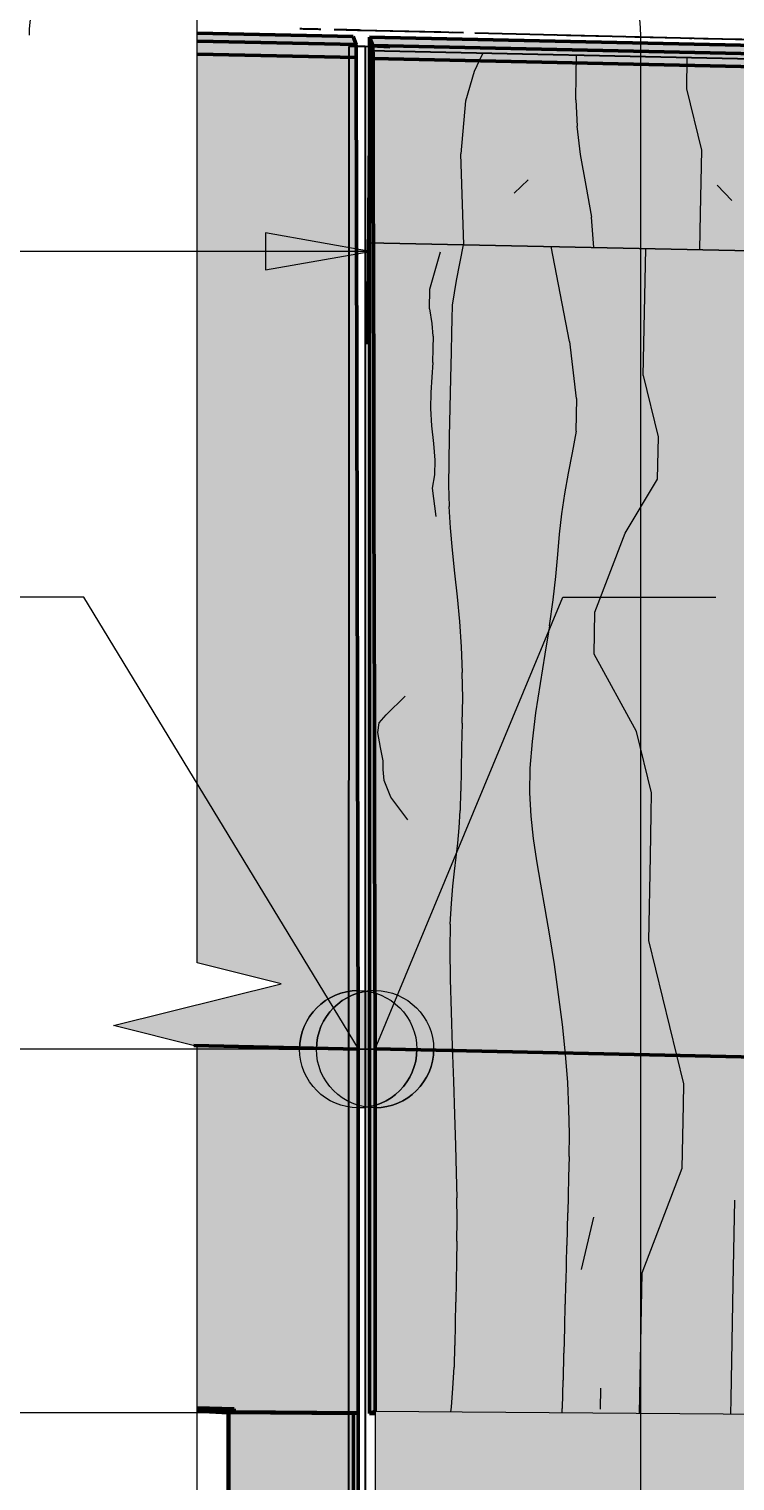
# Model space of a CAD drawing. Header units: metres. Extents: x 0 to 258, y 3 to 25.
# Drawn here: x 211.093 to 211.936, y 21.704 to 23.439 of the extents above; entities that cross this region are included whole.
import ezdxf

# ---------------------------------------------------------------- set-up
doc = ezdxf.new("R2010")
doc.units = ezdxf.units.M
doc.linetypes.add('JacobsDash', pattern=[0.0045, 0.003, -0.0015])
doc.layers.get('Defpoints').update_dxf_attribs({"color": 41})
for name, color, linetype, lineweight in [('A-ANNO-DIMS', 7, 'Continuous', 9), ('A-ANNO-NOTE', 7, 'Continuous', 9), ('A-ANNO-SYMB', 7, 'Continuous', 9), ('A-DETL', 7, 'Continuous', 13), ('A-DETL-GENF', 7, 'Continuous', 9), ('A-FLOR', 7, 'Continuous', 50), ('A-FLOR-HDLN', 7, 'JacobsDash', 18), ('A-GENM', 7, 'Continuous', 35), ('G-ANNO-TEXT', 7, 'Continuous', 9)]:
    doc.layers.add(name, color=color, linetype=linetype, lineweight=lineweight)
doc.styles.add('Arial Narrow_2', font='ARIALN.TTF', dxfattribs={"height": 0.125})
doc.dimstyles.new('Dimension_Standard_O__mm_', dxfattribs={"dimscale": 0.3048, "dimtxt": 0.127929, "dimasz": 0.410105, "dimexe": 0.393701, "dimexo": 0.246063, "dimgap": 0.246063, "dimtad": 1, "dimdec": 0, "dimlfac": 1000, "dimzin": 0, "dimdsep": 46, "dimtxsty": 'Arial Narrow_2', "dimsah": 1, "dimcen": 0.09, "dimaunit": 1, "dimadec": 4, "dimazin": 0, "dimtfac": 1, "dimtdec": 4, "dimtix": 1, "dimtmove": 0, "dimatfit": 3, "dimfxl": 1, "dimtvp": 1, "dimtfill": 1, "dimtolj": 1, "dimtzin": 0, "dimlwd": 18, "dimlwe": 18, "dimarcsym": 2})

# ---------------------------------------------------------------- blocks, each defined once
blk = doc.blocks.new('BR08_NORTH_SCREEN_CORNER_1 - BR08_NORTH_SCREEN_CORNER_1-5680713-DRG-2873172 - ELEVATION - NORTH EAST END')
at = {"layer": 'A-GENM', "color": 254, "lineweight": 25, "true_color": 0xd4d4d4}
for p, q in [((1144.2894, 23.4381), (1144.3849, 23.4358)), ((1144.4121, 23.4347), (1144.2894, 23.4377)), ((1144.3985, 23.4355), (1144.4121, 23.4351)), ((1144.4258, 23.4348), (1144.5076, 23.4328)), ((1144.5076, 23.4324), (1144.4258, 23.4344)), ((1144.5076, 23.4328), (1144.7531, 23.4268)), ((1144.5212, 23.4321), (1144.5076, 23.4324)), ((1144.5876, 23.4304), (1144.5349, 23.4317)), ((1144.6031, 23.4301), (1144.5894, 23.4304)), ((1144.6713, 23.4284), (1144.6167, 23.4297)), ((1144.6849, 23.4281), (1144.6818, 23.4281)), ((1144.7442, 23.4266), (1144.6985, 23.4277))]:
    blk.add_line(p, q, dxfattribs=at)
for points in [[(1144.2348, 23.439), (1144.2288, 23.4392), (1144.2227, 23.4393), (1144.2167, 23.4394)], [(1144.2417, 23.4389), (1144.2394, 23.4389), (1144.2371, 23.439), (1144.2348, 23.439)], [(1144.269, 23.4386), (1144.2712, 23.4386), (1144.2758, 23.4385), (1144.2826, 23.4383), (1144.2871, 23.4382), (1144.2894, 23.4381)]]:
    blk.add_open_spline(points, degree=3, dxfattribs=at)
blk.add_open_spline([(1144.2894, 23.4377), (1144.2871, 23.4377), (1144.2826, 23.4378), (1144.2758, 23.438), (1144.2689, 23.4382), (1144.2629, 23.4383), (1144.2592, 23.4384), (1144.2577, 23.4385)], degree=3, knots=[0, 0, 0, 0, 0.125, 0.25, 0.375, 0.5, 0.5802327, 0.5802327, 0.5802327, 0.5802327], dxfattribs=at)
blk = doc.blocks.new('BR08_Barrier_Patterm_Side_18 - BR08_Barrier_Patterm_Side_18-5696947-DRG-2873172 - ELEVATION - NORTH EAST END')
at = {"layer": 'A-GENM', "color": 254, "lineweight": 25, "true_color": 0xd4d4d4}
for p, q in [((1144.2751, 23.4185), (1144.275, 21.3937)), ((1144.2948, 23.4185), (1144.2751, 23.4185)), ((1144.3241, 23.4167), (1144.2948, 23.4185)), ((1144.2948, 23.4185), (1144.2948, 21.3937))]:
    blk.add_line(p, q, dxfattribs=at)
blk = doc.blocks.new('FP_3-DRG-2873172 - ELEVATION - NORTH EAST END')
at = {"layer": 'A-GENM', "color": 254, "lineweight": 18, "true_color": 0xcfcfcf}
for p, q in [((1144.4254, 23.3888), (1144.4353, 23.4102)), ((1144.5466, 23.3843), (1144.547, 23.4077)), ((1144.6786, 23.368), (1144.6793, 23.4049)), ((1144.4149, 23.3535), (1144.4254, 23.3888)), ((1144.5462, 23.3545), (1144.5468, 23.3843)), ((1144.4092, 23.29), (1144.415, 23.3535)), ((1144.5481, 23.3231), (1144.5465, 23.3545)), ((1144.6965, 23.2945), (1144.6786, 23.368)), ((1144.5519, 23.2893), (1144.548, 23.3231)), ((1144.4127, 23.1815), (1144.4089, 23.29)), ((1144.5585, 23.2525), (1144.5519, 23.2893)), ((1144.6951, 23.2189), (1144.6966, 23.2945)), ((1144.4728, 23.2432), (1144.4893, 23.2593)), ((1144.5652, 23.2146), (1144.5584, 23.2525)), ((1144.7323, 23.2344), (1144.715, 23.2526)), ((1144.5678, 23.1781), (1144.5651, 23.2146)), ((1144.6943, 23.1754), (1144.6951, 23.2189)), ((1144.2979, 23.184), (1146.7619, 23.1309)), ((1146.7619, 23.1309), (1144.2979, 23.184)), ((1144.4038, 23.1387), (1144.4123, 23.1815)), ((1144.5387, 23.0661), (1144.5167, 23.1793)), ((1144.3718, 23.1285), (1144.3848, 23.1732)), ((1144.6268, 23.0255), (1144.6297, 23.1768)), ((1144.3716, 23.1048), (1144.3721, 23.1285)), ((1144.399, 23.1095), (1144.4037, 23.1387)), ((1144.3986, 23.0928), (1144.3989, 23.1095)), ((1144.3746, 23.0874), (1144.3719, 23.1048)), ((1144.3982, 23.0761), (1144.3985, 23.0928)), ((1144.3761, 23.0725), (1144.3747, 23.0874)), ((1144.3977, 23.0533), (1144.3982, 23.0761)), ((1144.3757, 23.0409), (1144.376, 23.0575)), ((1144.376, 23.0575), (1144.3762, 23.0725)), ((1144.5472, 22.998), (1144.5389, 23.0661)), ((1144.3747, 23.0233), (1144.3758, 23.0409)), ((1144.3971, 23.0221), (1144.3977, 23.0533)), ((1144.3736, 23.0052), (1144.3748, 23.0233)), ((1144.3963, 22.9868), (1144.397, 23.0221)), ((1144.6448, 22.952), (1144.6269, 23.0255)), ((1144.3732, 22.986), (1144.3736, 23.0052)), ((1144.3956, 22.9523), (1144.3963, 22.9868)), ((1144.5467, 22.9589), (1144.5474, 22.998)), ((1144.3745, 22.9653), (1144.3732, 22.986)), ((1144.3767, 22.9441), (1144.3745, 22.9653)), ((1144.395, 22.9219), (1144.3956, 22.9523)), ((1144.5424, 22.933), (1144.5469, 22.9589)), ((1144.6438, 22.9016), (1144.6448, 22.9521)), ((1144.3781, 22.9242), (1144.3767, 22.9441)), ((1144.3777, 22.9065), (1144.3781, 22.9242)), ((1144.3946, 22.8944), (1144.3952, 22.9219)), ((1144.5375, 22.9085), (1144.5424, 22.933)), ((1144.3751, 22.8908), (1144.3777, 22.9065)), ((1144.533, 22.8841), (1144.5375, 22.9085)), ((1144.6051, 22.8369), (1144.6439, 22.9016)), ((1144.3795, 22.8568), (1144.3752, 22.8908)), ((1144.3953, 22.8687), (1144.3948, 22.8944)), ((1144.5295, 22.86), (1144.5331, 22.8841)), ((1144.3965, 22.8432), (1144.3952, 22.8687)), ((1144.5268, 22.8359), (1144.5295, 22.86)), ((1144.3988, 22.8168), (1144.3965, 22.8432)), ((1144.5246, 22.8113), (1144.5268, 22.8359)), ((1144.5691, 22.7427), (1144.6051, 22.8369)), ((1144.4018, 22.7893), (1144.3988, 22.8168)), ((1144.5222, 22.7853), (1144.5246, 22.8113)), ((1144.4049, 22.7607), (1144.4018, 22.7893)), ((1144.5191, 22.7571), (1144.5222, 22.7853)), ((1144.4077, 22.7313), (1144.4049, 22.7607)), ((1144.5149, 22.7261), (1144.5192, 22.7571)), ((1144.4097, 22.7011), (1144.4077, 22.7313)), ((1144.5681, 22.6922), (1144.5691, 22.7427)), ((1144.5095, 22.6924), (1144.515, 22.7261)), ((1144.4108, 22.6705), (1144.4097, 22.7011)), ((1144.5039, 22.6574), (1144.5096, 22.6924)), ((1144.6187, 22.6), (1144.5681, 22.6922)), ((1144.4113, 22.6399), (1144.4106, 22.6704)), ((1144.4986, 22.6221), (1144.5039, 22.6574)), ((1144.3198, 22.62), (1144.3424, 22.642)), ((1144.4107, 22.61), (1144.4113, 22.6399)), ((1144.3098, 22.5989), (1144.3114, 22.6104)), ((1144.3115, 22.6104), (1144.3198, 22.62)), ((1144.4103, 22.5811), (1144.4109, 22.61)), ((1144.4943, 22.5879), (1144.4985, 22.6221)), ((1144.3131, 22.5808), (1144.3099, 22.5989)), ((1144.4918, 22.556), (1144.4943, 22.5879)), ((1144.6366, 22.5265), (1144.6187, 22.5999)), ((1144.3161, 22.5648), (1144.3131, 22.5808)), ((1144.4098, 22.554), (1144.4103, 22.5811)), ((1144.3164, 22.5547), (1144.3161, 22.5648)), ((1144.3174, 22.5415), (1144.3164, 22.5547)), ((1144.4092, 22.5287), (1144.4097, 22.554)), ((1144.4913, 22.5266), (1144.4919, 22.556)), ((1144.3252, 22.5215), (1144.3174, 22.5415)), ((1144.3458, 22.4945), (1144.3252, 22.5215)), ((1144.4085, 22.5057), (1144.4089, 22.5288)), ((1144.4928, 22.4989), (1144.4914, 22.5266)), ((1144.6361, 22.5013), (1144.6366, 22.5265)), ((1144.4071, 22.485), (1144.4083, 22.5057)), ((1144.6352, 22.4509), (1144.6361, 22.5013)), ((1144.4055, 22.4666), (1144.4071, 22.485)), ((1144.4956, 22.4721), (1144.4928, 22.4989)), ((1144.4035, 22.4498), (1144.4055, 22.4666)), ((1144.4996, 22.4453), (1144.4957, 22.4721)), ((1144.4014, 22.4331), (1144.4035, 22.4498)), ((1144.6332, 22.35), (1144.6352, 22.4509)), ((1144.3994, 22.4152), (1144.4014, 22.4331)), ((1144.5044, 22.4175), (1144.4997, 22.4453)), ((1144.3977, 22.3945), (1144.3994, 22.4152)), ((1144.5097, 22.388), (1144.5044, 22.4176)), ((1144.3964, 22.3697), (1144.3979, 22.3945)), ((1144.5152, 22.3558), (1144.5097, 22.388)), ((1144.3961, 22.3395), (1144.3967, 22.3697)), ((1144.5206, 22.3214), (1144.5152, 22.3558)), ((1144.6752, 22.1788), (1144.6333, 22.3501)), ((1144.3968, 22.3039), (1144.3961, 22.3395)), ((1144.5257, 22.2858), (1144.5206, 22.3214)), ((1144.3976, 22.2648), (1144.3966, 22.3039)), ((1144.5303, 22.2498), (1144.5256, 22.2858)), ((1144.3989, 22.2236), (1144.3976, 22.2648)), ((1144.5339, 22.2144), (1144.5302, 22.2498)), ((1144.4004, 22.1822), (1144.399, 22.2236)), ((1144.5366, 22.1804), (1144.5339, 22.2144)), ((1144.4019, 22.1423), (1144.4004, 22.1822)), ((1144.538, 22.1487), (1144.5365, 22.1804)), ((1144.6748, 22.1537), (1144.6753, 22.1789)), ((1144.4031, 22.1054), (1144.4019, 22.1423)), ((1144.5386, 22.1192), (1144.538, 22.1487)), ((1144.6733, 22.078), (1144.6748, 22.1537)), ((1144.5383, 22.0921), (1144.5388, 22.1192)), ((1144.4038, 22.0725), (1144.4031, 22.1054)), ((1144.538, 22.0673), (1144.5385, 22.0921)), ((1144.4044, 22.0429), (1144.4038, 22.0725)), ((1144.5375, 22.045), (1144.5379, 22.0673)), ((1144.6256, 21.9531), (1144.6733, 22.078)), ((1144.4046, 22.016), (1144.4041, 22.0429)), ((1144.5369, 22.0247), (1144.5373, 22.045)), ((1144.7342, 21.9391), (1144.7361, 22.0399)), ((1144.4042, 21.9908), (1144.4047, 22.016)), ((1144.5364, 22.0053), (1144.5367, 22.0247)), ((1144.5529, 21.9571), (1144.5679, 22.0196)), ((1144.5358, 21.9856), (1144.5362, 22.0054)), ((1144.404, 21.9666), (1144.4045, 21.9908)), ((1144.5352, 21.9644), (1144.5356, 21.9856)), ((1144.4036, 21.9427), (1144.4041, 21.9666)), ((1144.5346, 21.9412), (1144.535, 21.9644)), ((1144.6232, 21.8271), (1144.6256, 21.9532)), ((1144.4032, 21.9182), (1144.4037, 21.9427)), ((1144.5339, 21.9158), (1144.5344, 21.9412)), ((1144.7316, 21.8025), (1144.7342, 21.9391)), ((1144.4026, 21.8927), (1144.4031, 21.9182)), ((1144.5331, 21.8878), (1144.5336, 21.9158)), ((1144.402, 21.8664), (1144.4025, 21.8927)), ((1144.5323, 21.8573), (1144.5329, 21.8878)), ((1144.4012, 21.8404), (1144.4017, 21.8664)), ((1144.5314, 21.8248), (1144.532, 21.8573)), ((1144.3995, 21.8155), (1144.401, 21.8404)), ((1144.5304, 21.7912), (1144.5311, 21.8248)), ((1144.6224, 21.785), (1144.6232, 21.8271)), ((1144.3977, 21.7926), (1144.3995, 21.8155)), ((1144.5757, 21.7902), (1144.5762, 21.8154)), ((1144.397, 21.7869), (1144.3976, 21.7926)), ((1144.53, 21.7858), (1144.5301, 21.7912)), ((1144.7313, 21.7841), (1144.7316, 21.8025))]:
    blk.add_line(p, q, dxfattribs=at)
blk = doc.blocks.new('BR08_Barrier_Patterm_Side_03 - BR08_Barrier_Patterm_Side_03-5124073-DRG-2873172 - ELEVATION - NORTH EAST END')
at = {"layer": 'A-GENM', "color": 254, "lineweight": 25, "true_color": 0xd4d4d4}
for p, q in [((1144.2997, 23.4131), (1144.2969, 23.0627)), ((1144.2994, 23.4131), (1144.2997, 23.4131)), ((1147.5478, 23.3427), (1144.2997, 23.4131))]:
    blk.add_line(p, q, dxfattribs=at)
blk.add_blockref('FP_3-DRG-2873172 - ELEVATION - NORTH EAST END', (0, 0), dxfattribs=at)
blk = doc.blocks.new('T2DPAA-T2D-C3S-DU-M3D-100304_rvt-35-DRG-2873172 - ELEVATION - NORTH EAST END')
at = {"layer": 'A-GENM', "color": 254, "lineweight": 25, "true_color": 0xd4d4d4}
for name in ['BR08_NORTH_SCREEN_CORNER_1 - BR08_NORTH_SCREEN_CORNER_1-5680713-DRG-2873172 - ELEVATION - NORTH EAST END', 'BR08_Barrier_Patterm_Side_18 - BR08_Barrier_Patterm_Side_18-5696947-DRG-2873172 - ELEVATION - NORTH EAST END', 'BR08_Barrier_Patterm_Side_03 - BR08_Barrier_Patterm_Side_03-5124073-DRG-2873172 - ELEVATION - NORTH EAST END']:
    blk.add_blockref(name, (0, 0), dxfattribs=at)
blk = doc.blocks.new('BREAK LINE - INPUT VIEW SCALE_R13 - Std Break-8190942-DRG-2873172 - ELEVATION - NORTH EAST END')
at = {"layer": 'A-DETL-GENF'}
for p, q in [((1144.0943, 22.3235), (1144.0943, 23.5235)), ((1144.1943, 22.2985), (1144.0943, 22.3235)), ((1143.9943, 22.2485), (1144.1943, 22.2985)), ((1144.0943, 22.2235), (1143.9943, 22.2485)), ((1144.0943, 21.0235), (1144.0943, 22.2235))]:
    blk.add_line(p, q, dxfattribs=at)
blk = doc.blocks.new('CS_SYMB_SETOUT POINT - 5mm-2022283-DRG-2873172 - ELEVATION - NORTH EAST END')
at = {"layer": 'A-ANNO-NOTE'}
h = blk.add_hatch(color=256, dxfattribs=at)
edge = h.paths.add_edge_path()
edge.add_line((1144.2865, 22.2903), (1144.2865, 22.2203))
edge.add_line((1144.2865, 22.2203), (1144.2165, 22.2203))
edge.add_arc((1144.2865, 22.2203), 0.07, 90, 180, ccw=False)
h = blk.add_hatch(color=256, dxfattribs=at)
edge = h.paths.add_edge_path()
edge.add_line((1144.2865, 22.1503), (1144.2865, 22.2203))
edge.add_line((1144.2865, 22.2203), (1144.3565, 22.2203))
edge.add_arc((1144.2865, 22.2203), 0.07, 270, 360, ccw=False)
for p, q in [((1144.2865, 22.1253), (1144.2865, 22.3153)), ((1144.2865, 22.2203), (1144.2865, 22.2903)), ((1144.1915, 22.2203), (1144.3815, 22.2203)), ((1144.2165, 22.2203), (1144.2865, 22.2203)), ((1144.3565, 22.2203), (1144.2865, 22.2203)), ((1144.2865, 22.2203), (1144.2865, 22.1503))]:
    blk.add_line(p, q, dxfattribs=at)
blk.add_circle((1144.2865, 22.2203), 0.07, dxfattribs=at)
for start, end in [(90, 180), (270, 360)]:
    blk.add_arc((1144.2865, 22.2203), 0.07, start, end, dxfattribs=at)
blk = doc.blocks.new('DIMBLOCK46-DRG-2873172 - ELEVATION - NORTH EAST END')
at = {"layer": 'A-ANNO-DIMS', "color": 0, "lineweight": 18, "transparency": 16777216}
for p, q in [((211.4314, 22.2203), (210.8867, 22.2203)), ((211.0067, 21.911), (211.0067, 22.0953)), ((211.4314, 21.786), (210.8867, 21.786))]:
    blk.add_line(p, q, dxfattribs=at)
at = {"layer": 'A-ANNO-DIMS', "color": 0, "transparency": 16777216}
for points in [[(210.9859, 22.0953), (211.0276, 22.0953), (211.0067, 22.2203)], [(210.9859, 21.911), (211.0276, 21.911), (211.0067, 21.786)]]:
    blk.add_solid(points, dxfattribs=at)
at = {"layer": 'Defpoints', "color": 0, "transparency": 16777216}
for p in [(211.0067, 22.2203), (211.5064, 22.2203), (211.5064, 21.786)]:
    blk.add_point(p, dxfattribs=at)
at = {"layer": 'A-ANNO-DIMS', "color": 0, "lineweight": 18, "transparency": 16777216, "insert": (210.8679, 22.0031), "char_height": 0.125, "width": 0.285099, "attachment_point": 5, "rotation": 90, "style": 'Arial Narrow_2', "bg_fill": 3, "box_fill_scale": 1.1, "bg_fill_color": 256, "bg_fill_true_color": 13158600, "bg_fill_transparency": 0}
blk.add_mtext('\\A1;434', dxfattribs=at)
blk = doc.blocks.new('DIMBLOCK48-DRG-2873172 - ELEVATION - NORTH EAST END')
at = {"layer": 'A-ANNO-DIMS', "color": 0, "lineweight": 18, "transparency": 16777216}
for p, q in [((211.504, 23.5193), (211.504, 24.1011)), ((221.2924, 23.3074), (221.2924, 24.1011)), ((221.1674, 23.9811), (211.629, 23.9811))]:
    blk.add_line(p, q, dxfattribs=at)
at = {"layer": 'A-ANNO-DIMS', "color": 0, "transparency": 16777216}
for points in [[(211.629, 24.0019), (211.629, 23.9602), (211.504, 23.9811)], [(221.1674, 24.0019), (221.1674, 23.9602), (221.2924, 23.9811)]]:
    blk.add_solid(points, dxfattribs=at)
at = {"layer": 'Defpoints', "color": 0, "transparency": 16777216}
for p in [(211.504, 23.9811), (211.504, 23.4443), (221.2924, 23.2324)]:
    blk.add_point(p, dxfattribs=at)
at = {"layer": 'A-ANNO-DIMS', "color": 0, "lineweight": 18, "transparency": 16777216, "insert": (216.3982, 24.1199), "char_height": 0.125, "width": 1.605812, "attachment_point": 5, "style": 'Arial Narrow_2', "bg_fill": 3, "box_fill_scale": 1.1, "bg_fill_color": 256, "bg_fill_true_color": 13158600, "bg_fill_transparency": 0}
blk.add_mtext('\\A1;BARRIER TYPE - 03', dxfattribs=at)

msp = doc.modelspace()

# ---------------------------------------------------------------- hatches: boundary and pattern name
at = {"layer": 'A-DETL-GENF', "true_color": 0xc0c0c0}
msp.add_hatch(color=9, dxfattribs=at).paths.add_polyline_path([(221.2992, 21.386), (221.2992, 21.7071), (211.5064, 21.7876), (211.5064, 21.386), (220.0812, 21.386)])
at = {"layer": 'A-FLOR', "lineweight": 5, "true_color": 0xc0c0c0}
for points in [[(211.4838, 23.4207), (211.4802, 23.4303), (211.2942, 23.4343), (211.2942, 23.4249), (211.4576, 23.4213)], [(211.484, 23.4052), (211.4838, 23.4207), (211.2942, 23.4249), (211.2942, 23.4093), (211.4576, 23.4057)], [(211.4997, 21.7852), (211.5064, 21.7876), (211.5059, 22.4836), (211.5038, 23.4197), (211.4998, 23.4297), (211.4997, 23.4031), (211.4997, 21.9663)], [(221.2922, 23.207), (221.287, 23.2172), (211.4998, 23.4297), (211.5038, 23.4197), (221.2121, 23.2088)], [(211.4864, 22.2203), (211.484, 23.4052), (211.2942, 23.4093), (211.2942, 22.3235), (211.3942, 22.2985), (211.1942, 22.2485), (211.2899, 22.2246), (211.4105, 22.222)], [(221.2925, 23.1915), (221.2922, 23.207), (211.5038, 23.4197), (211.504, 23.4041), (221.2127, 23.1932)], [(221.2957, 22.0074), (221.2925, 23.1915), (211.504, 23.4041), (211.5064, 22.2206), (220.0812, 22.0339)], [(211.4864, 21.786), (211.4864, 22.2203), (211.2899, 22.2246), (211.2942, 22.2235), (211.2942, 21.7918), (211.3383, 21.7908), (211.3383, 21.7871), (211.4105, 21.7866)], [(221.2957, 21.7071), (221.2957, 22.0074), (211.5064, 22.2206), (211.5064, 21.7876), (220.3344, 21.715)], [(211.3309, 21.7889), (211.3383, 21.7908), (211.2942, 21.7918), (211.2942, 21.7897)], [(211.3318, 21.6378), (211.3318, 21.7862), (211.3383, 21.7871), (211.3383, 21.7908), (211.3309, 21.7889), (211.3309, 21.6379)], [(211.4808, 21.785), (211.4864, 21.786), (211.3383, 21.7871), (211.332, 21.7862), (211.4105, 21.7856)], [(211.4808, 21.6346), (211.4808, 21.785), (211.332, 21.786), (211.332, 21.6378)]]:
    msp.add_hatch(color=9, dxfattribs=at).paths.add_polyline_path(points)
h = msp.add_hatch(color=9, dxfattribs=at)
h.paths.add_polyline_path([(211.5064, 21.787), (211.5064, 21.7876), (211.5047, 21.787)])
h.paths.add_polyline_path([(211.5064, 21.7852), (211.5064, 21.787), (211.5039, 21.7867), (211.4997, 21.7852), (211.5056, 21.7852)])
at = {"layer": 'G-ANNO-TEXT'}
msp.add_hatch(color=256, dxfattribs=at).paths.add_polyline_path([(211.5007, 23.1736), (211.3757, 23.1956), (211.3757, 23.1515)])

# ---------------------------------------------------------------- linework, layer by layer
at = {"layer": 'A-ANNO-SYMB', "lineweight": 18}
msp.add_line((211.8236, 20.9831), (211.8236, 23.4319), dxfattribs=at)
for centre, start, end in [((211.2434, 23.4319), 90, 180), ((211.6736, 23.4319), 0, 90)]:
    msp.add_arc(centre, 0.15, start, end, dxfattribs=at)
at = {"layer": 'A-DETL', "lineweight": 50}
msp.add_line((211.4864, 21.786), (211.4864, 21.586), dxfattribs=at)
at = {"layer": 'A-DETL', "lineweight": 9}
for p, q in [((221.2992, 21.7071), (211.5064, 21.7876)), ((211.5064, 21.7876), (211.5064, 21.386))]:
    msp.add_line(p, q, dxfattribs=at)
at = {"layer": 'A-FLOR'}
for p, q in [((211.4802, 23.4303), (211.2942, 23.4343)), ((211.2942, 23.4249), (211.4838, 23.4207)), ((211.4838, 23.4207), (211.4802, 23.4303)), ((211.4838, 23.4207), (211.484, 23.4052)), ((211.4998, 23.4297), (211.4997, 23.4151)), ((211.4998, 23.4297), (221.287, 23.2172)), ((211.484, 23.4052), (211.2942, 23.4093)), ((211.4864, 22.2203), (211.484, 23.4052)), ((211.5038, 23.4197), (221.2922, 23.207)), ((211.504, 23.4041), (211.5038, 23.4197)), ((211.504, 23.4041), (221.2925, 23.1915)), ((211.2899, 22.2246), (211.4864, 22.2203)), ((211.4864, 21.786), (211.4864, 22.2203)), ((221.2957, 22.0074), (211.5064, 22.2206)), ((211.2942, 21.7918), (211.3383, 21.7908)), ((211.3309, 21.7889), (211.2942, 21.7897)), ((211.3381, 21.7908), (211.3309, 21.7889)), ((211.3383, 21.7908), (211.3383, 21.7871)), ((211.3309, 21.7857), (211.2942, 21.7877)), ((211.3309, 21.6379), (211.3309, 21.7889)), ((211.3318, 21.7862), (211.3383, 21.7871)), ((211.3318, 21.6378), (211.3318, 21.7862)), ((211.332, 21.7862), (211.4808, 21.785)), ((211.332, 21.6378), (211.332, 21.7862)), ((211.3383, 21.7871), (211.4864, 21.786)), ((211.4862, 21.7859), (211.4808, 21.785)), ((211.4808, 21.785), (211.4808, 21.6346)), ((211.4997, 21.7852), (211.5064, 21.7852))]:
    msp.add_line(p, q, dxfattribs=at)
at = {"layer": 'A-FLOR', "flags": 128}
for points in [[(211.5038, 23.4197), (211.503, 23.4217), (211.5022, 23.4237), (211.5014, 23.4257), (211.5006, 23.4277), (211.4998, 23.4297)], [(211.4997, 23.4151), (211.4997, 23.234), (211.4997, 23.0529), (211.4997, 22.8718), (211.4997, 22.6907), (211.4997, 22.5096), (211.4997, 22.3285), (211.4997, 22.1474), (211.4997, 21.9663), (211.4997, 21.7852)], [(211.5064, 22.2206), (211.5062, 22.3521), (211.5059, 22.4836), (211.5056, 22.6151), (211.5054, 22.7466), (211.5051, 22.8781), (211.5048, 23.0096), (211.5045, 23.1411), (211.5043, 23.2726), (211.504, 23.4041)], [(211.5064, 21.7876), (211.5064, 21.8598), (211.5064, 21.932), (211.5064, 22.0041), (211.5064, 22.0763), (211.5064, 22.1485), (211.5064, 22.2206)], [(211.4997, 21.7852), (211.5005, 21.7855), (211.5014, 21.7858), (211.5022, 21.7861), (211.503, 21.7864), (211.5039, 21.7867), (211.5047, 21.787), (211.5056, 21.7873), (211.5064, 21.7876)]]:
    msp.add_lwpolyline(points, dxfattribs=at)
at = {"layer": 'A-FLOR-HDLN'}
msp.add_line((211.3519, 21.7846), (211.3309, 21.7857), dxfattribs=at)
at = {"layer": 'G-ANNO-TEXT'}
for p, q in [((211.5007, 23.1736), (211.3757, 23.1956)), ((211.3757, 23.1956), (211.3757, 23.1515)), ((211.5007, 23.1736), (210.8537, 23.1736)), ((211.3757, 23.1515), (211.5007, 23.1736)), ((211.1587, 22.7606), (210.8703, 22.7606)), ((211.4866, 22.2209), (211.1587, 22.7606)), ((211.5066, 22.2209), (211.7308, 22.7606)), ((211.7308, 22.7606), (211.9133, 22.7606))]:
    msp.add_line(p, q, dxfattribs=at)

# ---------------------------------------------------------------- block references
at = {"lineweight": 5}
msp.add_blockref('T2DPAA-T2D-C3S-DU-M3D-100304_rvt-35-DRG-2873172 - ELEVATION - NORTH EAST END', (-932.8001, 0), dxfattribs=at)
at = {"layer": 'A-ANNO-NOTE'}
for p in [(-932.8001, 0), (-932.7801, 0)]:
    msp.add_blockref('CS_SYMB_SETOUT POINT - 5mm-2022283-DRG-2873172 - ELEVATION - NORTH EAST END', p, dxfattribs=at)
at = {"layer": 'A-DETL-GENF'}
msp.add_blockref('BREAK LINE - INPUT VIEW SCALE_R13 - Std Break-8190942-DRG-2873172 - ELEVATION - NORTH EAST END', (-932.8001, 0), dxfattribs=at)

# ---------------------------------------------------------------- next in the draw order: dimensions: what is measured, and where the dimension line sits
at = {"layer": 'A-ANNO-DIMS', "lineweight": 18}
dim = msp.add_linear_dim(base=(211.504, 23.9811), p1=(221.2924, 23.2324), p2=(211.504, 23.4443), text='BARRIER TYPE - 03', dimstyle='Dimension_Standard_O__mm_', override={"dimpost": '<>', "dimfxl": 9.79075}, dxfattribs=at)
dim.commit()
dim.dimension.update_dxf_attribs({"geometry": 'DIMBLOCK48-DRG-2873172 - ELEVATION - NORTH EAST END', "text_midpoint": (216.3982, 24.1199)})
dim = msp.add_linear_dim(base=(211.0067, 22.2203), p1=(211.5064, 21.786), p2=(211.5064, 22.2203), angle=90, dimstyle='Dimension_Standard_O__mm_', override={"dimpost": '<>', "dimfxl": 0.434375}, dxfattribs=at)
dim.commit()
dim.dimension.update_dxf_attribs({"geometry": 'DIMBLOCK46-DRG-2873172 - ELEVATION - NORTH EAST END', "text_midpoint": (210.8679, 22.0031)})

doc.saveas('drawing.dxf')
